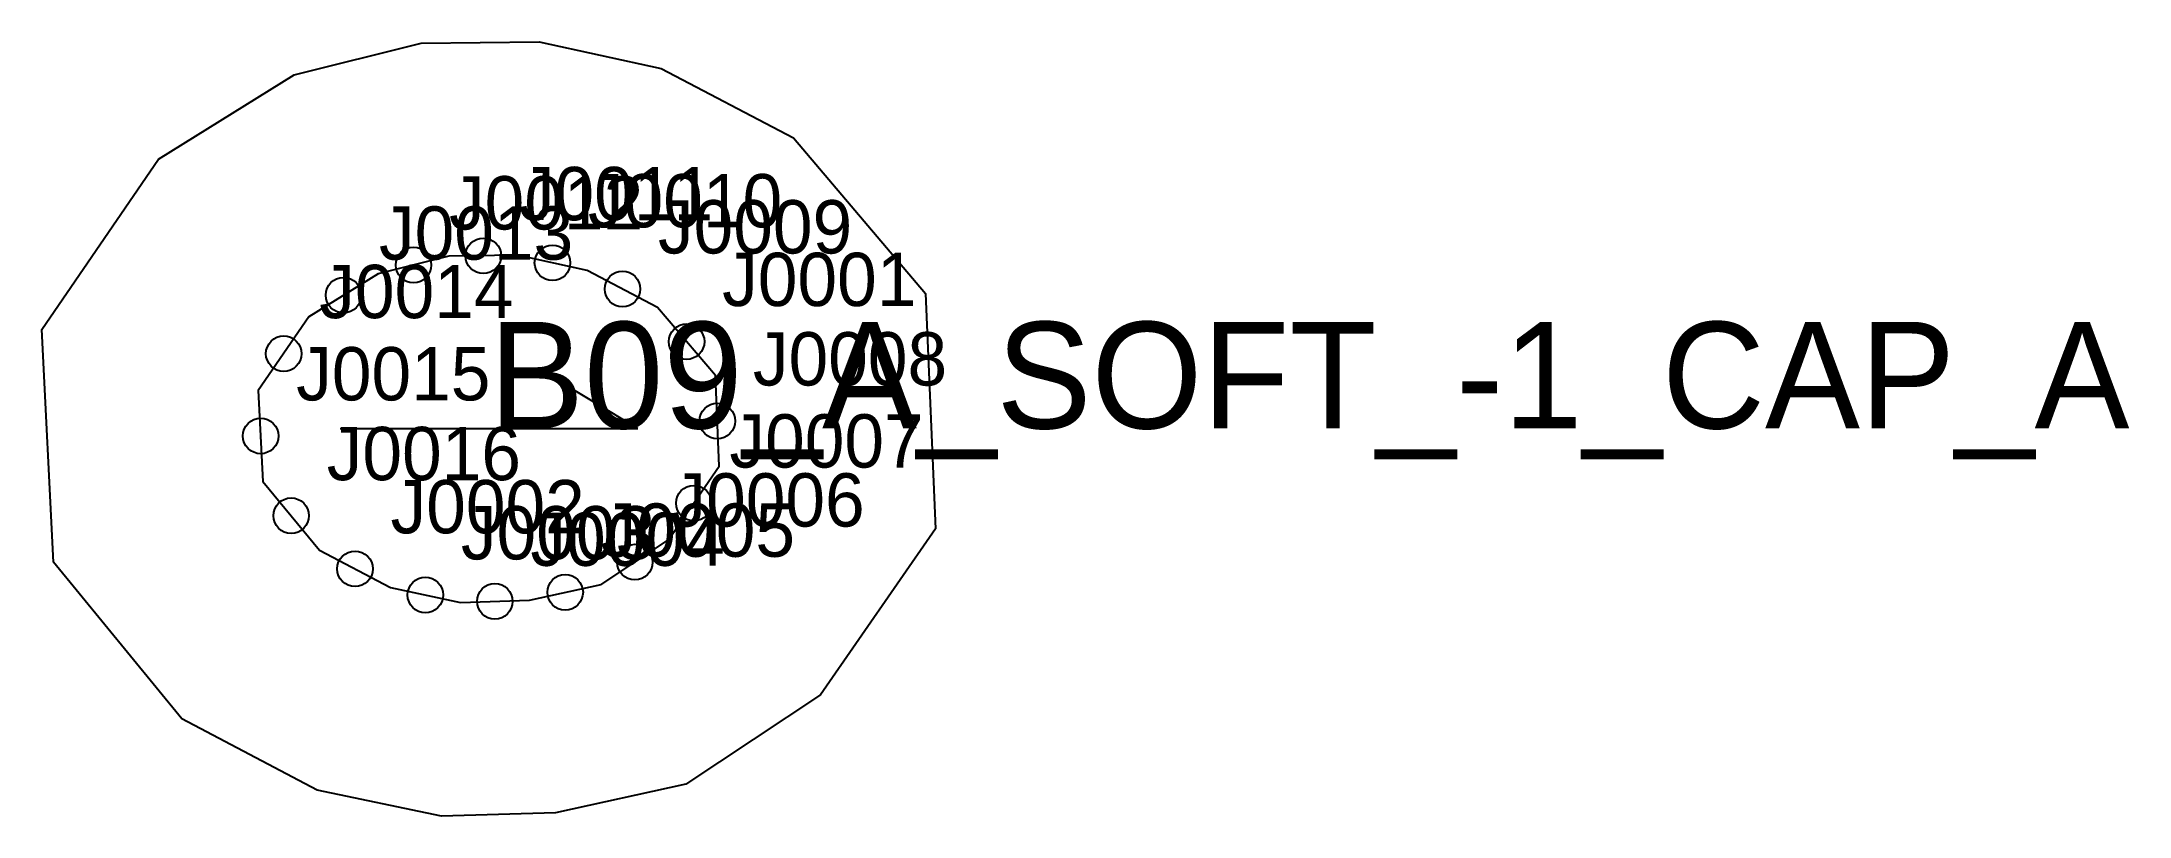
# Model space of a CAD drawing. Header units: millimetres. Extents: x -25 to 92, y -22 to 22.
import ezdxf

# ---------------------------------------------------------------- set-up
doc = ezdxf.new("R2010")
doc.units = ezdxf.units.MM
for name, color, linetype in [('CUT', 1, 'Continuous'), ('GRAIN', 3, 'Continuous'), ('LABEL', 7, 'Continuous'), ('NOTCH', 2, 'Continuous'), ('SEW', 5, 'Continuous')]:
    doc.layers.add(name, color=color, linetype=linetype)

msp = doc.modelspace()

# ---------------------------------------------------------------- linework, layer by layer
at = {"layer": 'CUT'}
msp.add_lwpolyline([(24.56, 7.61), (25.12, -5.63), (18.66, -14.98), (11.07, -20.01), (3.75, -21.62), (-2.67, -21.81), (-9.66, -20.34), (-17.28, -16.33), (-24.51, -7.52), (-25.17, 5.59), (-18.6, 15.17), (-10.97, 19.91), (-3.81, 21.69), (2.83, 21.78), (9.68, 20.27), (17.13, 16.36), (24.56, 7.61)], close=True, dxfattribs=at)
at = {"layer": 'GRAIN'}
for p, q in [((8.38, 0.01), (3.38, 3.01)), ((-8.38, 0.01), (8.38, 0.01))]:
    msp.add_line(p, q, dxfattribs=at)
at = {"layer": 'NOTCH'}
for centre in [(-0.32, 9.73), (-4.25, 9.21), (3.57, 9.33), (-8.19, 7.51), (7.51, 7.86), (11.12, 4.9), (-11.55, 4.22), (12.85, 0.43), (-12.85, -0.41), (11.53, -4.19), (-11.13, -4.9), (-7.54, -7.89), (8.21, -7.51), (4.29, -9.21), (-3.58, -9.36), (0.33, -9.72)]:
    msp.add_circle(centre, 1, dxfattribs=at)
at = {"layer": 'SEW'}
msp.add_lwpolyline([(12.74, 2.99), (9.49, 6.82), (5.53, 8.9), (1.61, 9.76), (-2.26, 9.71), (-6.24, 8.72), (-10.13, 6.3), (-12.98, 2.14), (-12.72, -2.97), (-9.54, -6.84), (-5.55, -8.94), (-1.6, -9.78), (2.27, -9.66), (6.31, -8.77), (10.1, -6.26), (12.96, -2.12)], close=True, dxfattribs=at)

# ---------------------------------------------------------------- texts
at = {"layer": 'LABEL'}
for s, height, p in [('J0012', 3, (-2.25, 11.21)), ('J0011', 3, (1.68, 11.73)), ('J0010', 3, (5.57, 11.33)), ('J0013', 3, (-6.19, 9.51)), ('J0009', 3, (9.51, 9.86)), ('J0001', 3, (13.12, 6.9)), ('J0014', 3, (-9.55, 6.22)), ('B09_A_SOFT_-1_CAP_A', 6, (0, 0.01)), ('J0008', 3, (14.85, 2.43)), ('J0015', 3, (-10.85, 1.59)), ('J0016', 3, (-9.13, -2.9)), ('J0007', 3, (13.53, -2.19)), ('J0002', 3, (-5.54, -5.89)), ('J0006', 3, (10.21, -5.51)), ('J0003', 3, (-1.58, -7.36)), ('J0004', 3, (2.33, -7.72)), ('J0005', 3, (6.29, -7.21))]:
    msp.add_text(s, height=height, dxfattribs=at).set_placement(p)

doc.saveas('drawing.dxf')
